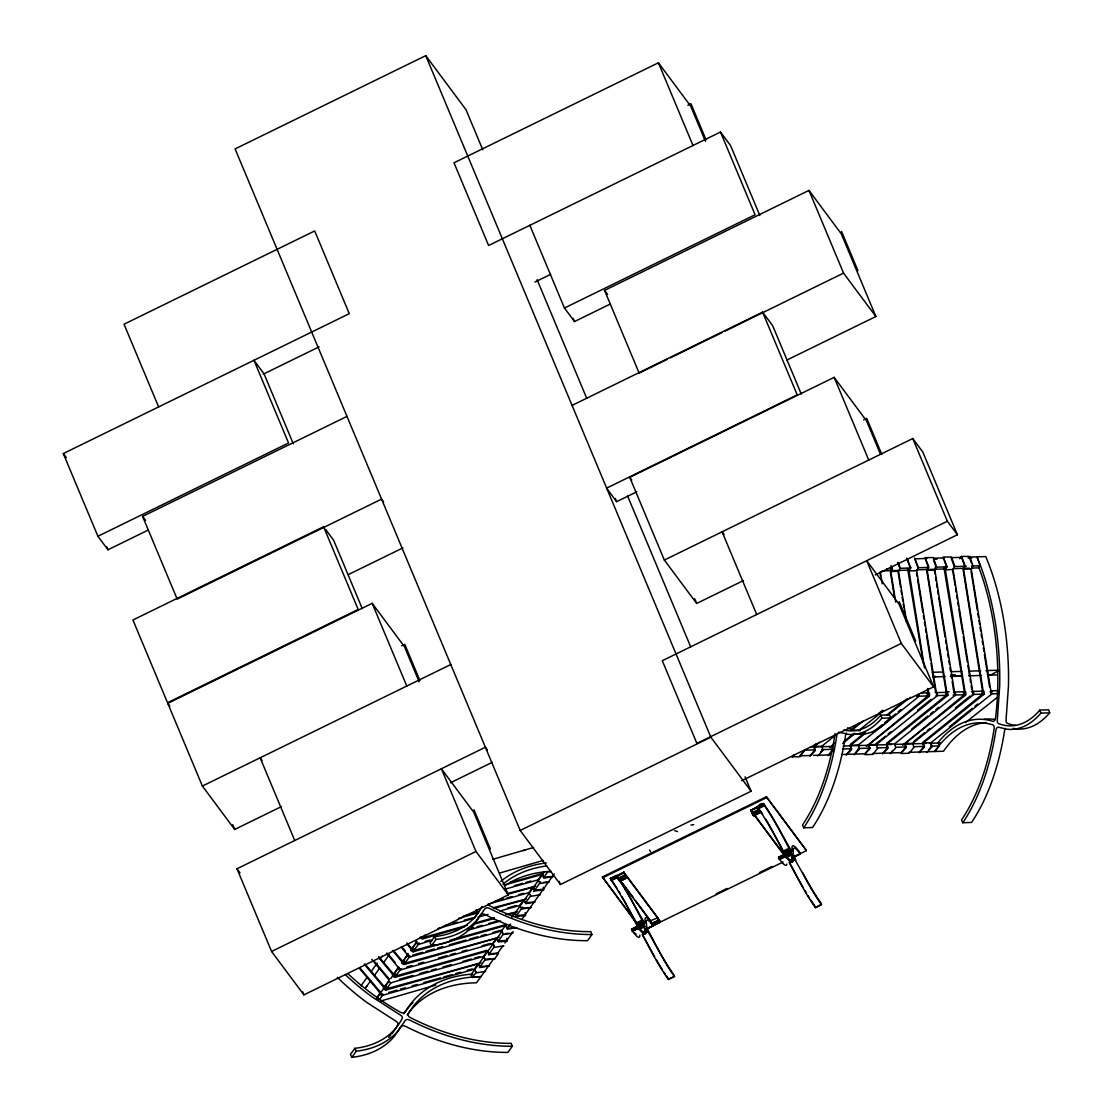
<?xml version="1.0" encoding="UTF-8"?>
<svg xmlns="http://www.w3.org/2000/svg" width="1113" height="1113" viewBox="0 0 1113 1113"><rect width="100%" height="100%" fill="white"/><g stroke="black" fill="none" stroke-linecap="round" stroke-linejoin="round"><path stroke-width="1.5" d="M616.894 875.764L623.85 872.202L626.786 877.907L619.816 881.454L616.894 875.597L618.397 878.157M760.777 812.365L753.821 815.912L751.915 812.796L758.857 809.388L760.624 811.934L753.654 815.732L750.885 810.055L753.07 812.935M616.894 875.597L619.677 880.884L626.633 877.475L624.866 874.943L617.91 878.338L618.355 878.978A64.304 6.748 63.9 0 1 635.384 907.554L644.051 924.082L644.691 929.814A64.304 6.748 63.9 0 1 637.666 926.155L638.584 928.339A67.03 7.04 63.9 0 0 645.916 932.165L646.166 928.437L655.696 945.313A67.03 7.04 63.9 0 0 674.478 976.546L673.574 974.362A64.304 6.748 63.9 0 1 655.557 944.408L646.89 927.88L646.25 922.148A64.304 6.748 63.9 0 1 652.343 924.625L652.941 925.821L650.229 920.896L657.811 917.752L659.898 922.427L647.196 928.785A64.304 6.748 63.9 0 0 646.277 927.588M791.065 852.168L784.999 855.132L776.331 838.604A64.304 6.748 63.9 0 0 759.303 810.027C754.03 806.883 763.601 800.122 764.367 805.687A64.304 6.748 63.9 0 1 782.383 835.64L791.065 852.168L791.705 857.9A64.304 6.748 63.9 0 1 784.679 854.228L778.557 857.247L779.531 859.389A67.03 7.04 63.9 0 0 786.808 864.078M804.949 749.884L800.066 756.743L791.788 756.784M892.515 568.187L890.831 571.526L895.728 602.161M388.701 981.457L376.667 998.347C377.794 1003.175 382.51 995.745 382.914 994.034M378.893 999.669L378.837 998.89M398.857 967.225L398.941 968.449M927.713 693.969C929.48 691.368 929.132 698.157 927.686 694.971M936.562 695.222L936.603 693.649M964.067 692.815C965.847 690.199 965.486 696.988 964.039 693.816M982.25 692.244C984.017 689.629 983.655 696.418 982.223 693.232M991.099 693.482L991.14 691.91M997.596 691.743L998.695 691.396L998.472 693.594L991.377 693.872M485.685 971.343L476.392 972.859L474.263 969.256L478.103 963.858L480.232 967.461L489.525 965.959M498.638 953.187L489.344 954.704L487.216 951.086L483.362 956.484L485.491 960.088L494.784 958.585M503.897 945.813L494.603 947.33L492.475 943.713L496.315 938.329L498.443 941.932L507.375 941.097L506.832 938.259M512.996 933.056L503.702 934.558L501.573 930.955L505.413 925.557L507.542 929.174L516.835 927.658M531.193 907.526L521.9 909.029L519.771 905.426L523.625 900.027L525.753 903.631L535.047 902.128M540.306 894.755L531.012 896.271L528.884 892.654L532.724 887.27L534.852 890.873L543.784 890.038L543.241 887.186M549.405 881.983L540.111 883.499L537.982 879.896L541.822 874.498L543.951 878.101L553.244 876.599M972.915 694.067L972.247 694.456L984.476 694.095M990.027 691.716L991.015 691.646M367.012 985.826L365.718 987.676L370.74 980.623M361.057 985.756L367.095 977.284M371.116 971.649L377.154 963.176M380.173 958.933L382.19 956.109M374.775 974.974L379.811 967.92M383.54 962.648L389.147 954.787M376.611 998.027L379.63 993.798M384.667 986.73L388.687 981.082M393.724 974.028L397.744 968.38M402.781 961.326L407.817 954.258M411.838 948.61L416.874 941.556M390.705 978.647L398.732 967.378M401.751 963.162L407.761 954.717M410.78 950.502L416.805 942.057M385.919 989.819L390.941 982.779M395.95 975.739L400.972 968.713M404.979 963.079L410.001 956.039M413.006 951.824L419.031 943.379M423.051 937.744L425.055 934.934M345.406 974.738A192.229 132.183 35.5 0 0 371.714 996.636L400.93 1015.404A2.81 1.934 35.5 0 1 402.196 1018.437A105.61 72.623 35.5 0 1 354.81 1048.335L350.414 1054.498L351.861 1057.35A109.185 75.072 35.5 0 0 394.294 1036.412L400.805 1026.631A4.689 3.228 35.5 0 1 405.549 1026.339A192.229 132.183 35.5 0 0 507.918 1052.383L512.314 1046.22L511.173 1043.34A188.667 129.72 35.5 0 1 410.001 1017.421A2.81 1.934 35.5 0 1 408.248 1014.013A139.584 95.982 35.5 0 1 480.899 976.644M481.957 906.441A2.81 1.934 35.5 0 1 481.846 906.733A105.61 72.623 35.5 0 1 434.46 936.631L430.063 942.794L431.51 945.647A109.185 75.072 35.5 0 0 473.943 924.708L480.454 914.928A4.689 3.228 35.5 0 1 485.198 914.636A192.229 132.183 35.5 0 0 587.567 940.68L591.963 934.517L590.822 931.637A188.667 129.72 35.5 0 1 489.65 905.718A2.81 1.934 35.5 0 1 487.995 904.118M351.861 1057.35L356.257 1051.187A109.185 75.072 35.5 0 0 398.691 1030.248L405.202 1020.468A4.689 3.228 35.5 0 1 409.946 1020.176A192.229 132.183 35.5 0 0 512.314 1046.22M431.51 945.647L435.906 939.483A109.185 75.072 35.5 0 0 478.34 918.545L484.851 908.765A4.689 3.228 35.5 0 1 489.595 908.472A192.229 132.183 35.5 0 0 591.963 934.517M511.632 916.834L514.526 912.799L516.655 916.402L525.573 915.568L525.03 912.73M493.296 943.615L471.216 974.571L472.427 977.437L480.969 976.644M494.228 942.294L502.325 930.941M512.356 916.875L544.466 871.841M472.427 977.437L476.434 971.816M479.453 967.587L485.463 959.156M488.482 954.926L494.492 946.481L493.268 943.643M498.513 940.861L503.535 933.821M507.542 928.186L510.547 923.971M515.569 916.931L522.595 907.081M525.6 902.866L530.623 895.826M533.628 891.61L540.654 881.76M543.659 877.531L547.679 871.91L551.088 871.576M494.005 958.349L476.503 982.807A139.584 95.982 35.5 0 0 407.247 1014.819M497.024 954.119L503.034 945.688M504.94 943.017L513.065 931.609M522.108 918.948L554.204 873.914M494.422 959.253L498.262 953.869M890.539 570.677L892.042 568.576L890.998 565.599M906.678 622.348L898.511 571.275L900.194 567.936L898.594 563.345M908.723 570.093L910.211 567.992L907.109 559.074M924.527 667.981L909.015 570.941L910.698 567.602L906.858 558.169M864.509 754.461L869.907 748.785L868.697 744.722L876.376 744.486L936.13 696.627A2.296 1.238 88.2 0 0 937.257 694.554A2.296 1.238 88.2 0 0 936.256 692.105L916.681 570.691L918.378 567.352L914.538 557.933M926.892 569.522L928.395 567.421L925.279 558.503M886.88 744.152L946.62 696.293A2.296 1.238 88.2 0 0 947.761 694.22A2.296 1.238 88.2 0 0 946.746 691.771L927.185 570.357L928.868 567.018L925.042 557.599L933.334 557.585L936.548 566.781L934.864 570.12L954.425 691.535A2.296 1.238 88.2 0 1 955.441 693.969A2.296 1.238 88.2 0 1 954.3 696.042L894.546 743.901L886.88 744.152L888.091 748.2L882.679 753.891M934.572 569.272L936.075 567.171L933.473 559.742M945.076 568.938L946.565 566.837L943.462 557.919M905.05 743.567L964.804 695.708A2.296 1.238 88.2 0 0 965.931 693.636A2.296 1.238 88.2 0 0 964.929 691.201L945.368 569.786L947.052 566.447L943.212 557.015L951.518 557.001L954.731 566.197L953.048 569.536L972.609 690.95A2.296 1.238 88.2 0 1 973.611 693.399A2.296 1.238 88.2 0 1 972.484 695.472L912.73 743.317L905.05 743.567L906.26 747.63L900.862 753.306M959.768 558.712L961.395 556.43L969.701 556.417L972.901 565.613L971.218 568.952L990.779 690.366A2.296 1.238 88.2 0 1 991.794 692.815A2.296 1.238 88.2 0 1 990.653 694.888L930.913 742.747L923.234 742.983L924.444 747.046L919.032 752.722M963.246 568.353L964.748 566.253L961.632 557.335M923.234 742.983L982.974 695.138A2.296 1.238 88.2 0 0 984.115 693.051A2.296 1.238 88.2 0 0 983.099 690.616L963.538 569.202L965.221 565.863L961.395 556.43M1013.247 728.305L1016.308 729.001A109.185 58.864 88.2 0 0 1049.698 712.849L1048.627 709.816L1039.848 710.094A105.61 56.944 88.2 0 1 998.528 723.603A2.81 1.516 88.2 0 1 997.262 720.57L999.683 686.304A192.229 103.634 88.2 0 0 976.991 556.848L980.108 565.766L978.605 567.867L971.691 568.089M407.956 954.467L409.153 956.345M376.667 998.347L377.864 998.041M419.156 943.212L417.653 943.365M792.386 756.979L794.306 754.628M799.83 755.838L804.435 750.204M813.728 746.99L814.939 749.87L810.334 755.504L800.024 755.824M820.768 751.873L822.618 749.619M829.95 747.616L834.708 742.928M828.503 754.92L833.108 749.286L831.912 746.42M833.554 749.939L828.155 755.63M846.687 754.336L851.292 748.715L850.082 745.835M855.285 752.972L858.053 749.592M866.304 746.461L927.546 696.265A2.296 1.238 88.2 0 1 927.185 695.263M864.857 753.765L869.462 748.131L868.265 745.251M865.093 754.67L872.773 754.419L877.587 748.534L876.376 744.486M883.04 753.181L887.645 747.546L886.449 744.68M890.72 752.931L892.556 750.677M902.657 745.293L963.9 695.096A2.296 1.238 88.2 0 1 963.538 694.095M901.21 752.597L905.815 746.976L904.619 744.096M901.447 753.501L909.126 753.264L913.94 747.38L912.73 743.317M919.394 752.026L923.999 746.392L922.802 743.512M928.91 749.522L931.678 746.141L930.482 743.275M929.522 743.303L938.148 743.025L939.358 745.905L934.753 751.525A139.584 75.253 88.2 0 1 992.879 724.897A2.81 1.516 88.2 0 1 994.146 728.542A188.667 101.714 88.2 0 1 961.535 819.905L962.773 822.73L971.552 822.451A192.229 103.634 88.2 0 0 1004.663 730.128A4.689 2.532 88.2 0 1 1005.178 728.389M946.133 692.898L947.233 693.956L946.217 695.152M954.439 694.999L954.328 692.495M813.84 745.682L816.525 743.512M809.972 756.2L815.384 750.524L814.16 746.461L819.544 742.134M814.16 746.461L821.839 746.225L835.293 735.387M850.847 729.933L858.916 723.422M852.516 729.627L863.285 720.96M843.724 741.606L853.142 734.024M878.7 713.433L882.734 710.177M842.708 743.47L854.812 733.717M858.846 730.476L883.054 710.97M850.193 744.514L864.982 732.604M886.505 715.269L906.678 699.006M846.325 755.045L851.737 749.369L850.513 745.307L865.316 733.384M888.174 714.963L908.361 698.714M872.662 732.354L882.08 724.772M884.765 722.601L888.8 719.346M891.499 717.189L895.534 713.934M898.219 711.764L900.904 709.593M850.513 745.307L858.193 745.056L917.947 697.211A2.296 1.238 88.2 0 0 918.865 693.705M868.697 744.722L928.451 696.877A2.296 1.238 88.2 0 0 929.578 694.79A2.296 1.238 88.2 0 0 928.576 692.356L927.797 688.418M876.042 743.693L885.461 736.11M888.146 733.94L890.845 731.77M917.738 710.108L931.191 699.27M886.546 743.359L945.73 695.681A2.296 1.238 88.2 0 1 945.507 695.222M911.714 729.029L927.852 716.021M930.538 713.864L933.223 711.694M935.922 709.524L938.607 707.353M913.745 741.453L924.5 732.785M927.199 730.615L929.884 728.445M955.441 707.868L970.23 695.945M922.9 742.204L982.083 694.526A2.296 1.238 88.2 0 1 981.861 694.067M949.403 726.789L972.275 708.369M974.96 706.199L977.659 704.028M965.5 722.532L997.582 697.155M400.805 968.922L399.442 968.894M382.608 994.466L380.465 993.45M988.441 674.826L991.085 674.715L998.333 670.93M482.764 149.782L465.999 109.7L425.75 55.65L235.093 148.919L520.188 830.451L560.437 884.501L751.094 791.232L745.056 776.804M705.364 141.184L690.728 106.194L658.409 62.787L454.007 162.79L488.607 245.5L720.501 132.044L730.559 145.566L759.845 215.546M687.89 105.248L690.964 103.746L706.101 139.932M148.266 530.066L107.961 549.78L97.902 536.271L63.302 453.561L349.273 313.657L314.687 230.948L124.03 324.217L158.63 406.927M263.238 374.177L319.041 346.88M534.963 282.034L550.573 274.396M97.902 536.271L288.545 443.002L253.959 360.292L264.018 373.801L293.289 443.781M529.844 225.313L564.444 308.023L755.101 214.767L720.501 132.044M383.609 501.824L381.592 499.111L177.19 599.114L142.589 516.404L346.992 416.401M667.244 359.374L639.154 373.105L604.554 290.396L808.956 190.406L841.275 233.813L875.875 316.523L786.933 360.028M564.444 308.023L574.517 321.546L610.161 304.099M571.957 405.452L762.614 312.183L772.672 325.692L801.29 394.085M670.36 357.843L721.85 332.662M724.966 331.131L843.557 273.116L875.875 316.523M348.369 574.572L402.989 547.86M281.519 806.549L234.704 829.449L202.385 786.056L167.785 703.346L372.187 603.343L404.506 646.75L419.142 681.74M743.484 580.555L696.668 603.455L664.35 560.062L629.749 477.352L834.152 377.349L866.471 420.756L880.453 454.16M762.614 312.183L797.214 394.892L606.557 488.162L616.616 501.671L636.775 491.807M401.668 645.804L404.742 644.302L419.879 680.474M863.646 419.81L866.707 418.307L881.844 454.48M202.385 786.056L450.779 664.531M664.35 560.062L912.757 438.536L922.816 452.045L957.417 534.755L875.263 574.948M508.307 894.88L475.988 851.473L441.388 768.763L473.707 812.17L508.307 894.88L303.905 994.869L271.586 951.476L236.986 868.766L485.379 747.24L487.397 749.953M957.417 534.755L947.344 521.246L662.291 660.705L696.891 743.414L901.293 643.425L933.612 686.818L741.689 780.714M450.501 782.745L492.349 762.28M271.586 951.476L475.988 851.473M520.188 830.451L710.845 737.182L751.094 791.232M638.208 925.46L602.37 876.961L766.44 796.699L805.993 849.817L806.341 850.638L793.889 856.871L793.054 855.897M602.717 877.795L766.787 797.52L806.341 850.638M644.775 926.086L638.709 929.049L629.318 910.531A64.304 6.748 63.9 0 0 611.301 880.564L610.327 878.421L616.449 875.416M610.411 878.658L616.477 875.694M757.424 806.744L763.476 803.767M750.899 810.208L757.842 806.647L760.61 812.337M617.033 875.722L623.976 872.328L657.811 917.752L659.898 922.427M750.885 810.055L751.512 811.349L751.025 810.181L757.981 806.772M610.87 879.757L616.936 876.78M757.883 807.829L763.935 804.866M611.009 880.063L617.075 877.1M758.023 808.135L764.075 805.172M611.162 880.355L617.228 877.392M758.176 808.441L764.241 805.478M611.301 880.564L617.353 877.601M758.301 808.65L764.367 805.687M618.508 879.576L625.45 876.168L626.772 878.06L623.85 872.202L625.729 876.627L618.786 880.021L618.188 878.95L625.311 875.583M752.499 814.02L759.456 810.612M751.915 812.796L753.668 815.328L760.624 811.934M626.786 877.907L619.663 881.287L619.231 880.244L619.677 880.884M636.08 923.053L642.145 920.089M783.093 851.139L789.159 848.176M636.761 924.388L642.827 921.411M783.775 852.461L789.84 849.497M637.415 925.752L643.481 922.788M784.428 853.824L790.494 850.861M639.85 935.143A67.03 7.04 63.9 0 1 632.532 931.317L631.544 929.16L637.666 926.155M631.641 929.397L637.693 926.433M778.641 857.483L784.623 854.283M637.986 927.046L644.051 924.082M632.087 930.496L638.152 927.519M779.1 858.568L785.166 855.605L784.707 854.506M632.24 930.802L638.306 927.839M779.239 858.888L785.597 856.426A67.03 7.04 63.9 0 0 792.915 860.252L793.166 856.509L802.71 873.399A67.03 7.04 63.9 0 0 821.491 904.632L815.426 907.596A67.03 7.04 63.9 0 1 796.644 876.362L789.187 862.533L795.252 859.57M632.393 931.108L644.497 925.209M779.406 859.18L791.496 853.295M632.532 931.317L638.584 928.339M779.531 859.389L785.597 856.426M785.722 857.121L791.788 854.158M638.806 929.592L644.872 926.628M785.82 857.664L791.886 854.701M651.55 923.901L658.493 920.507L659.786 922.357M659.049 921.453L652.107 924.847L650.632 921.439L620.831 881.426M652.747 924.778L660.496 920.994M716.216 893.739L727.053 888.438M759.553 872.536L771.935 866.471M652.705 925.056L659.661 921.661L657.171 917.502M646.903 928.632L783.121 862.005M652.774 924.444L653.331 925.877L647.168 928.506M644.636 931.943L647.669 930.454M791.649 860.015L794.682 858.54M643.69 933.71L648.239 931.484M669.915 978.494L672.948 977.019M815.495 907.665L821.464 904.354L820.587 902.448A64.304 6.748 63.9 0 1 802.556 872.495M642.173 934.461L649.63 948.29A67.03 7.04 63.9 0 0 668.426 979.51L674.548 976.518M937.869 743.526L939.97 742.608M470.771 974.946L472.83 974.251M972.15 691.938L973.04 692.801M492.739 859.319L533.67 847.466M499.96 872.968L543.172 860.46M381.022 1000.949L435.865 985.061M509.74 882.665L541.502 873.705M505.052 884.863L541.822 874.498M514.248 885.698L522.609 883.346M525.948 882.4L530.971 880.981M504.551 889.315L537.982 879.896M507.319 893.544L535.576 886.171M507.653 894.323L532.724 887.27M495.118 901.293L503.479 898.928M506.818 897.996L511.841 896.577M518.519 894.699L523.541 893.28M488.76 903.965L528.884 892.654M463.119 916.194L478.159 911.964M493.198 907.721L526.477 898.942M458.431 918.392L478.493 912.743M493.532 908.514L523.625 900.027M444.226 925.835L449.235 924.416M452.588 923.47L457.596 922.065M464.288 920.173L472.635 917.822M507.751 907.93L516.098 905.579M437.868 928.506L474.639 918.142M477.992 917.195L488.023 914.371M499.723 911.074L519.771 905.426M467.39 925.195L423.914 937.438A2.296 1.572 35.5 0 0 423.455 936.492M474.068 923.317L494.13 917.655M505.831 914.357L517.378 911.714M464.371 926.92L423.608 938.649A2.296 1.572 35.5 0 1 420.018 937.341M474.402 924.096L494.464 918.448M507.834 914.677L514.526 912.799M425.096 941.417L430.105 940.012M468.559 929.174L473.568 927.769M476.907 926.823L481.929 925.404M488.607 923.526L496.968 921.174M432.108 940.332L419.754 944.033A2.296 1.572 35.5 0 1 417.111 943.81A2.296 1.572 35.5 0 1 416.081 941.389L415.859 940.847M467.21 930.44L500.641 921.008M434.877 944.561L414.815 950.21A2.296 1.572 35.5 0 0 413.939 948.833M449.916 940.318L505.093 924.778M505.413 925.557L414.495 951.406A2.296 1.572 35.5 0 1 411.852 951.184A2.296 1.572 35.5 0 1 410.822 948.763L407.247 944.283M412.645 955.135L422.676 952.297M426.015 951.365L434.376 948.999M437.715 948.067L442.737 946.648M449.415 944.77L466.138 940.054M469.477 939.122L477.839 936.756M481.178 935.824L486.2 934.405M492.878 932.527L501.24 930.162M501.573 930.955L410.655 956.804A2.296 1.572 35.5 0 1 408.012 956.582A2.296 1.572 35.5 0 1 406.968 954.147L401.153 947.038M496.315 938.329L405.396 964.178A2.296 1.572 35.5 0 1 402.753 963.955A2.296 1.572 35.5 0 1 401.71 961.521L392.541 950.474M406.885 966.947L411.893 965.541M418.585 963.663L423.608 962.244M438.647 958.001L447.009 955.65M450.348 954.704L455.356 953.298M462.048 951.406L467.07 950.001M482.11 945.758L490.471 943.407M492.475 943.713L401.556 969.576A2.296 1.572 35.5 0 1 398.899 969.353A2.296 1.572 35.5 0 1 397.87 966.919L386.461 953.229M486.882 950.307L396.618 975.739A2.296 1.572 35.5 0 0 395.741 974.362M487.216 951.086L396.298 976.95A2.296 1.572 35.5 0 1 393.64 976.727A2.296 1.572 35.5 0 1 392.611 974.292L378.963 957.973M399.456 979.245L412.826 975.475M419.518 973.597L427.865 971.246M431.218 970.299L436.226 968.88M442.918 967.002L451.28 964.651M462.98 961.354L471.342 958.989M474.681 958.056L479.689 956.637M483.362 956.484L392.444 982.334A2.296 1.572 35.5 0 1 389.8 982.111A2.296 1.572 35.5 0 1 388.771 979.677L371.77 959.42M478.103 963.858L387.185 989.707A2.296 1.572 35.5 0 1 384.541 989.485A2.296 1.572 35.5 0 1 383.512 987.05L364.271 964.164M388.674 992.49L397.035 990.125M400.374 989.193L405.396 987.774M412.088 985.895L417.097 984.476M423.789 982.598L440.498 977.882M443.85 976.936L452.198 974.585M455.551 973.638L460.559 972.233M467.251 970.341L472.26 968.936M474.263 969.256L383.345 995.105A2.296 1.572 35.5 0 1 380.702 994.883A2.296 1.572 35.5 0 1 379.658 992.448L359.304 968.254M412.269 948.874C409.667 950.391 415.664 952.116 413.438 949.306M690.936 825.039L693.747 824.677M552.368 876.488L543.84 877.294L542.629 874.428M543.408 882.372L546.817 882.053M543.269 889.259L534.727 890.066L533.53 887.186M534.17 902.031L525.628 902.824L524.432 899.958M523.486 908.055L528.619 907.582M525.058 914.789L516.529 915.596L515.319 912.716M515.959 927.56L507.417 928.367L506.22 925.487M505.288 933.598L508.697 933.278M499.167 937.243L405.716 962.968A2.296 1.572 35.5 0 0 404.353 961.256M506.86 940.318L498.318 941.125L497.121 938.259M497.761 953.09L489.219 953.897L488.009 951.017M485.365 959.281L490.499 958.808M480.969 962.773L387.505 988.511A2.296 1.572 35.5 0 0 386.628 987.134M488.649 965.861L480.12 966.654L478.91 963.788M914.816 558.837L926.906 558.448M933.807 558.225L944.172 557.891M961.451 557.349L951.086 557.683L954.244 566.587L966.293 566.211M968.352 557.126L985.77 556.57A192.229 103.634 88.2 0 1 1008.461 686.025L1006.041 720.292A2.81 1.516 88.2 0 0 1007.307 723.311A105.61 56.944 88.2 0 0 1015.932 725.412M933.668 559.241L937.132 559.129M968.254 558.142L971.719 558.03M886.824 568.743L892.014 568.576M900.654 568.298L911.018 567.964M917.919 567.755L928.284 567.421M935.198 567.199L947.288 566.809M971.468 566.044L980.108 565.766M881.872 570.955L909.516 570.079M916.416 569.856L945.786 568.924M952.7 568.701L969.395 568.159M890.831 571.526L898.511 571.275M909.015 570.941L916.681 570.691M927.185 570.357L934.864 570.12M945.368 569.786L953.048 569.536M963.538 569.202L971.218 568.952M932.346 672.322L942.725 671.988M951.365 671.709L961.743 671.389M968.658 671.167L980.762 670.777M985.951 670.61L998.055 670.221M956.512 675.814L961.688 675.647M987.634 674.826L991.085 674.715M933.07 676.593L935.866 676.509M958.237 675.786L961.034 675.702M933.028 676.982L945.132 676.593M950.321 676.426L962.425 676.05M968.686 675.828L981.443 675.438M988.135 675.215L997.011 674.937M945.41 692.94A2.296 1.238 88.2 0 1 946.106 691.813L949.18 691.716M921.355 693.093L928.27 692.87M935.184 692.648L947.288 692.272M954.203 692.049L964.581 691.716M971.496 691.493L983.6 691.103M990.514 690.895L997.429 690.672M917.112 696.251L929.202 695.862M936.103 695.639L948.206 695.249M955.107 695.041L965.472 694.707M843.779 730.017A105.61 56.944 88.2 0 0 880.8 715.158L889.565 714.88L890.65 717.913A109.185 58.864 88.2 0 1 857.26 734.079L854.2 733.37M838.576 732.382A4.689 2.532 88.2 0 1 839.299 732.257L848.482 734.357A109.185 58.864 88.2 0 0 881.872 718.191L890.65 717.913M962.773 822.73A192.229 103.634 88.2 0 0 995.885 730.406A4.689 2.532 88.2 0 1 998.347 727.192L1007.529 729.279A109.185 58.864 88.2 0 0 1040.919 713.127L1049.698 712.849M810.334 747.101L832.788 746.392M843.153 746.058L891.513 744.514M894.977 744.402L926.058 743.414M804.629 750.204L814.994 749.87M821.895 749.647L832.26 749.313M842.624 748.993L851.264 748.715M858.179 748.493L870.269 748.103M877.169 747.88L887.534 747.56M896.174 747.282L906.539 746.948M913.439 746.726L923.804 746.392M930.718 746.183L939.358 745.905M813.408 755.393L829.38 754.892M841.47 754.503L865.664 753.738M872.564 753.515L901.933 752.583M908.848 752.36L943.56 751.205A139.584 75.253 88.2 0 1 986.132 722.601M835.098 733.606A188.667 101.714 88.2 0 1 802.487 824.983L803.725 827.808L812.504 827.529A192.229 103.634 88.2 0 0 845.602 735.206A4.689 2.532 88.2 0 1 846.381 732.994M403.449 961.646C400.332 962.244 405.953 965.402 404.576 962.314M952.561 674.687L955.357 674.923M752.346 813.436L759.136 810L759.734 811.071L752.778 814.479L751.038 810.626L757.995 807.231L758.468 807.955L757.327 806.508M998.291 693.663L997.568 692.745M909.989 697.406L910.267 697.448A2.296 1.238 88.2 0 0 910.587 697.35M933.529 676.621L935.129 676.899M394.656 974.487C391.275 974.139 396.033 978.48 395.644 975.336M385.557 987.259C381.912 987.134 387.602 991.252 386.364 987.843M674.659 830.646L677.525 831.578M926.712 752.485L932.124 746.795L930.913 742.747M890.358 753.64L895.77 747.964L894.546 743.901M854.005 754.795L859.417 749.119L858.193 745.056M817.652 755.964L823.05 750.273L821.839 746.225M778.557 857.247L778.613 857.205A64.304 6.748 63.9 0 0 780.575 859.653M653.331 925.877L651.258 923.275L658.493 920.507M631.6 929.118L631.544 929.16A64.304 6.748 63.9 0 0 632.532 930.315M763.393 803.433L763.462 803.503A67.03 7.04 63.9 0 1 782.244 834.736L791.774 851.612L792.039 847.883A67.03 7.04 63.9 0 1 799.357 851.709L800.344 853.963L794.279 856.927L793.291 855.66L793.778 856.801M610.327 878.421L610.383 878.38A67.03 7.04 63.9 0 1 611.427 879.827M668.426 979.51L667.8 977.84M422.55 936.534L422.662 938.134L420.728 936.993M625.353 874.762L658.632 919.296M406.941 942.934L411.42 948.193A2.296 1.572 35.5 0 1 412.923 948.234M403.101 948.332L405.341 950.961M393.362 950.446L402.322 960.964A2.296 1.572 35.5 0 1 403.824 960.992M387.282 953.201L395.115 962.411M378.67 956.637L393.209 973.722A2.296 1.572 35.5 0 1 394.725 973.764M373.704 960.714L389.369 979.12M365.092 964.15L384.11 986.494A2.296 1.572 35.5 0 1 386.155 986.786M360.125 968.227L380.27 991.892M651.355 922.343L650.298 921.049A67.03 7.04 63.9 0 0 645.025 919.797L644.775 923.54L635.231 906.65A67.03 7.04 63.9 0 0 620.219 880.87M604.554 290.396L607.587 294.472M724.104 534.504L722.1 531.805L756.701 614.515M629.749 477.352L631.781 480.065M755.129 815.69L783.83 854.228M752.388 812.601L751.025 810.181M753.807 814.507L784.22 855.341M622.153 882.609L633.436 897.76M635.481 900.514L650.868 921.161M602.37 876.961L636.845 923.275M325.594 529.44L333.636 540.25L362.254 608.644M142.589 516.404L145.622 520.467M63.302 453.561L66.321 457.61M262.139 760.499L260.136 757.8L294.736 840.51M167.785 703.346L169.802 706.059M236.986 868.766L240.018 872.829M638.166 926.002L629.165 909.613A67.03 7.04 63.9 0 0 622.084 896.828M617.52 876.905L617.047 876.181L624.003 872.787L625.45 876.168M649.519 850.026L650.549 851.612M659.299 921.216L659.856 922.176M652.9 925.571L652.343 924.625L652.83 925.752M783.635 851.528L784.206 852.558M782.898 850.137L776.178 837.699A67.03 7.04 63.9 0 0 765.772 819.251M789.729 862.923L796.505 875.458A64.304 6.748 63.9 0 0 803.294 887.715M642.73 934.837L649.491 947.372A64.304 6.748 63.9 0 0 654.625 956.735M795.795 859.959L793.166 853.963L793.249 850.235A64.304 6.748 63.9 0 1 800.275 853.894L794.181 856.579M434.46 936.631L435.906 939.483M354.81 1048.335L356.257 1051.187M753.237 814.688L753.668 815.328M657.574 918.044L658.813 921.077L651.856 924.472L651.606 923.72M841.511 231.365L857.956 270.682M808.956 190.406L843.557 273.116M912.757 438.536L947.344 521.246M834.152 377.349L868.752 460.059M899.248 601.66L915.693 640.991M933.612 686.818L899.012 604.109L866.693 560.702L901.293 643.425M658.409 62.787L693.009 145.497M694.679 598.683L696.001 601.869M573.181 318.36L574.517 321.546M815.398 907.318L814.521 905.412A64.304 6.748 63.9 0 1 810.904 900.18M766.44 796.699L766.787 797.52M537.106 279.683L586.746 398.343M627.662 496.161L690.714 646.903M615.294 498.485L616.616 501.671M425.75 55.65L710.845 737.182M623.976 872.328L624.476 873.496M559.102 881.287L560.437 884.501M473.943 809.721L490.388 849.052M372.187 603.343L406.788 686.053M232.714 824.677L234.704 829.449M302.569 991.697L303.905 994.869M106.625 546.594L107.961 549.78M626.188 876.835L626.619 877.879M1039.848 710.094L1040.919 713.127M880.8 715.158L881.872 718.191M969.312 557.098L971.385 563.039M943.963 567.533L964.289 691.243A2.296 1.238 88.2 0 0 963.482 692.912M915.303 560.326L917.376 566.267M907.61 568.687L923.303 663.459M897.648 562.385L899.193 566.851M658.061 918.142L658.312 918.935M971.079 571.233L977.339 610.397M977.882 613.806L978.438 617.2M978.981 620.609L979.523 624.017M980.066 627.426L980.609 630.821M981.151 634.229L981.708 637.638M982.25 641.046L982.793 644.441M983.336 647.849L983.878 651.258M984.421 654.667L989.596 687.013M963.135 569.773L982.473 690.658A2.296 1.238 88.2 0 0 981.763 691.771M952.631 570.12L955.079 585.438M955.622 588.847L956.164 592.241M956.721 595.65L957.263 599.058M957.806 602.467L958.349 605.862M958.891 609.27L962.703 633.102M963.246 636.511L967.336 662.054M967.879 665.463L968.421 668.857M968.978 672.266L969.52 675.674M970.063 679.083L970.606 682.478M971.148 685.886L971.691 689.295M934.447 570.691L935.003 574.099M935.546 577.508L936.089 580.903M936.631 584.311L937.174 587.72M937.716 591.128L938.259 594.523M938.816 597.931L945.076 637.095M945.619 640.504L946.161 643.898M946.704 647.307L947.26 650.715M947.803 654.124L948.346 657.519M948.888 660.927L949.431 664.336M949.973 667.744L950.516 671.139M951.072 674.548L951.615 677.956M952.158 681.365L953.785 691.576A2.296 1.238 88.2 0 0 953.507 691.827M926.767 570.941L946.106 691.813M916.542 572.972L917.098 576.381M917.641 579.79L922.816 612.136M923.359 615.545L923.901 618.939M924.444 622.348L924.986 625.756M925.529 629.165L926.086 632.56M926.628 635.968L930.44 659.8M930.983 663.209L935.616 692.147M927.393 688.989L927.936 692.397A2.296 1.238 88.2 0 0 927.129 694.081M898.094 571.859L900.556 587.177M901.099 590.586L901.641 593.98M902.184 597.389L902.726 600.797M903.269 604.206L903.812 607.601M904.368 611.009L904.911 614.418M890.414 572.096L894.504 597.639M880.327 571.859L882.233 583.769M879.924 572.43L880.466 575.838M407.581 953.591A2.296 1.572 35.5 0 1 408.026 953.479M471.564 974.139A143.146 98.431 35.5 0 0 405.48 1011.703A4.689 3.228 35.5 0 1 400.263 1012.176A188.667 129.72 35.5 0 1 347.966 973.736M390.774 1035.048A105.61 72.623 35.5 0 1 388.618 1037.372M391.79 1033.852A105.61 72.623 35.5 0 0 397.814 1024.6A2.81 1.934 35.5 0 0 396.548 1021.567L367.318 1002.799A192.229 132.183 35.5 0 1 337.35 977.367M403.643 1013.748A143.146 98.431 35.5 0 1 413.034 1002.618M500.739 881.468A143.146 98.431 35.5 0 1 546.4 862.923M503.118 884.07A139.584 95.982 35.5 0 1 546.678 865.928M474.263 918.35A105.61 72.623 35.5 0 0 477.463 912.897A2.81 1.934 35.5 0 0 476.197 909.864M505.232 885.364A139.584 95.982 35.5 0 1 550.879 871.284M523.027 850.708A44.715 28.521 73.8 0 1 525.099 849.942M667.508 977.325A64.304 6.748 63.9 0 1 666.506 975.948M665.24 974.112A64.304 6.748 63.9 0 1 663.891 972.094M662.485 969.91A64.304 6.748 63.9 0 1 656.28 959.643M612.762 881.746A67.03 7.04 63.9 0 1 617.159 888.564M618.758 891.179A67.03 7.04 63.9 0 1 620.4 893.934M636.121 934.155A64.304 6.748 63.9 0 1 634.507 932.638M809.485 897.996A64.304 6.748 63.9 0 1 808.024 895.645M806.494 893.141A64.304 6.748 63.9 0 1 804.922 890.497M761.167 811.92A67.03 7.04 63.9 0 1 762.642 814.201M917.042 696.599A2.296 1.238 88.2 0 1 916.834 696.14M953.41 695.444A2.296 1.238 88.2 0 1 953.187 694.985M937.549 743.192A143.146 77.187 88.2 0 1 992.782 721.28A4.689 2.532 88.2 0 0 995.579 717.829A188.667 101.714 88.2 0 0 978.522 566.573M847.577 727.791A2.81 1.516 88.2 0 0 848.259 728.389A105.61 56.944 88.2 0 0 860.335 730.629M837.908 732.897A4.689 2.532 88.2 0 0 836.837 735.484A192.229 103.634 88.2 0 1 803.725 827.808M984.142 719.193A143.146 77.187 88.2 0 1 995.245 719.499M323.577 526.741L132.934 620.011L167.52 702.72L358.177 609.451L323.577 526.741M793.652 856.106L793.652 856.106"/></g></svg>
